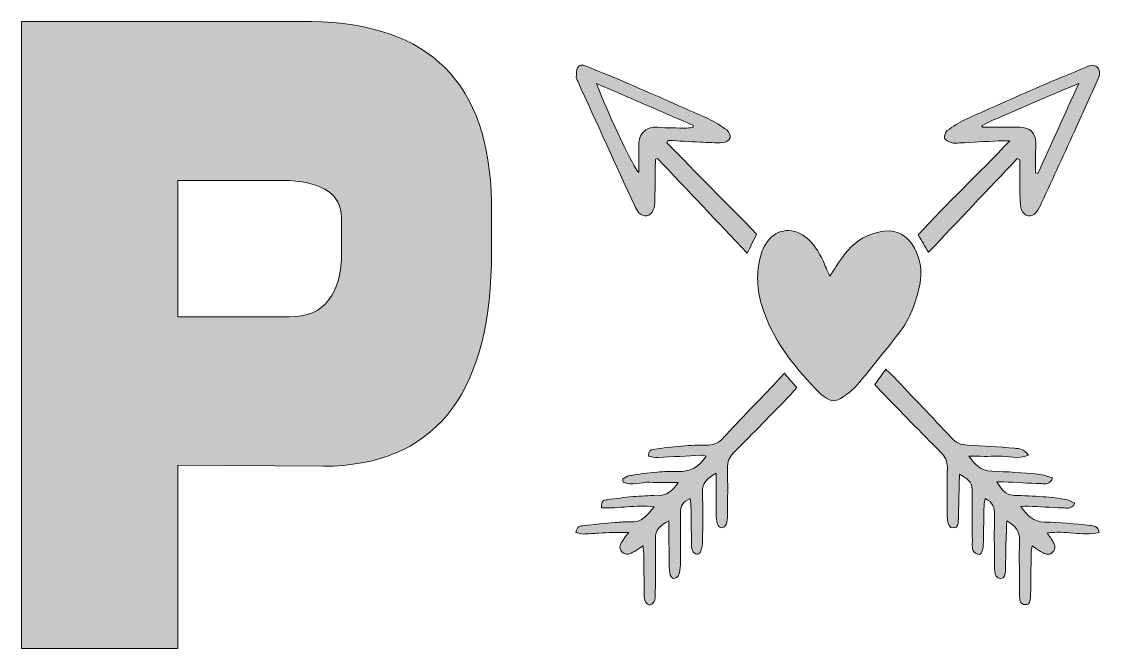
# Model space of a CAD drawing. Header units: inches. Extents: x 53 to 448, y -449 to -51.
# Drawn here: x 321.4 to 445.5, y -448.6 to -376.6 of the extents above; entities that cross this region are included whole.
import ezdxf

# ---------------------------------------------------------------- set-up
doc = ezdxf.new("R2010")
doc.units = ezdxf.units.IN
doc.header["$MEASUREMENT"] = 0
doc.layers.add('Layer 1', color=7, linetype='Continuous')

# ---------------------------------------------------------------- blocks, each defined once
blk = doc.blocks.new('block 4')
at = {"layer": 'Layer 1', "true_color": 0x0b0b0b}
h = blk.add_hatch(color=28, dxfattribs=at)
h.dxf.hatch_style = 2
edge = h.paths.add_edge_path()
edge.add_spline(control_points=[(321.45, -376.61), (321.45, -376.61), (354.73, -376.61), (354.73, -376.61), (368.31, -376.8), (375.2, -383.69), (375.4, -397.28), (375.4, -397.28), (375.4, -404.45), (375.4, -404.45), (375.04, -419.83), (368.62, -427.57), (356.13, -427.67), (356.13, -427.67), (339.41, -427.52), (339.41, -427.52), (339.41, -427.52), (339.41, -448.57), (339.41, -448.57), (339.41, -448.57), (321.45, -448.57), (321.45, -448.57), (321.45, -448.57), (321.45, -376.61), (321.45, -376.61)], knot_values=[0, 0, 0, 0, 1, 1, 1, 2, 2, 2, 3, 3, 3, 4, 4, 4, 5, 5, 5, 6, 6, 6, 7, 7, 7, 8, 8, 8, 8], degree=3, periodic=1)
edge = h.paths.add_edge_path()
edge.add_spline(control_points=[(339.41, -394.87), (339.41, -394.87), (339.41, -410.52), (339.41, -410.52), (339.41, -410.52), (352.23, -410.52), (352.23, -410.52), (356.21, -410.49), (358.2, -407.97), (358.2, -402.96), (358.2, -402.93), (358.19, -401.63), (358.18, -399.08), (358.16, -396.53), (356.18, -395.12), (352.23, -394.87), (352.23, -394.87), (339.41, -394.87), (339.41, -394.87)], knot_values=[0, 0, 0, 0, 1, 1, 1, 2, 2, 2, 3, 3, 3, 4, 4, 4, 5, 5, 5, 6, 6, 6, 6], degree=3, periodic=1)
at = {"layer": 'Layer 1', "lineweight": 0}
for points, knots in [([(321.45, -376.61), (321.45, -376.61), (354.73, -376.61), (354.73, -376.61), (368.31, -376.8), (375.2, -383.69), (375.4, -397.28), (375.4, -397.28), (375.4, -404.45), (375.4, -404.45), (375.04, -419.83), (368.62, -427.57), (356.13, -427.67), (356.13, -427.67), (339.41, -427.52), (339.41, -427.52), (339.41, -427.52), (339.41, -448.57), (339.41, -448.57), (339.41, -448.57), (321.45, -448.57), (321.45, -448.57), (321.45, -448.57), (321.45, -376.61), (321.45, -376.61)], [0, 0, 0, 0, 1, 1, 1, 2, 2, 2, 3, 3, 3, 4, 4, 4, 5, 5, 5, 6, 6, 6, 7, 7, 7, 8, 8, 8, 8]), ([(339.41, -394.87), (339.41, -394.87), (339.41, -410.52), (339.41, -410.52), (339.41, -410.52), (352.23, -410.52), (352.23, -410.52), (356.21, -410.49), (358.2, -407.97), (358.2, -402.96), (358.2, -402.93), (358.19, -401.63), (358.18, -399.08), (358.16, -396.53), (356.18, -395.12), (352.23, -394.87), (352.23, -394.87), (339.41, -394.87), (339.41, -394.87)], [0, 0, 0, 0, 1, 1, 1, 2, 2, 2, 3, 3, 3, 4, 4, 4, 5, 5, 5, 6, 6, 6, 6])]:
    blk.add_open_spline(points, degree=3, knots=knots, dxfattribs=at)
blk = doc.blocks.new('block 20')
at = {"layer": 'Layer 1', "true_color": 0x0b0b0b}
h = blk.add_hatch(color=28, dxfattribs=at)
h.dxf.hatch_style = 2
edge = h.paths.add_edge_path()
edge.add_spline(control_points=[(395.56, -390.54), (398.99, -394.02), (402.42, -397.5), (405.86, -401), (405.49, -401.75), (405.18, -402.41), (404.79, -403.21), (401.29, -399.51), (397.9, -395.92), (394.5, -392.34), (394.42, -392.36), (394.34, -392.38), (394.25, -392.4), (394.24, -392.91), (394.21, -393.42), (394.21, -393.93), (394.2, -395), (394.2, -396.08), (394.18, -397.15), (394.17, -397.51), (394.13, -397.9), (394, -398.24), (393.68, -399.01), (392.86, -399.13), (392.3, -398.51), (392.12, -398.29), (391.98, -398.03), (391.86, -397.77), (389.67, -393), (387.5, -388.23), (385.32, -383.46), (385.25, -383.31), (385.14, -383.15), (385.15, -383), (385.17, -382.62), (385.14, -382.16), (385.33, -381.86), (385.59, -381.46), (386.05, -381.62), (386.45, -381.79), (388.05, -382.46), (389.67, -383.09), (391.26, -383.78), (394.28, -385.1), (397.31, -386.42), (400.32, -387.78), (401.06, -388.12), (401.77, -388.57), (402.43, -389.05), (402.68, -389.23), (402.91, -389.71), (402.83, -389.97), (402.76, -390.22), (402.3, -390.5), (402, -390.51), (401.14, -390.56), (400.27, -390.48), (399.41, -390.44), (398.17, -390.39), (396.94, -390.32), (395.71, -390.25), (395.66, -390.35), (395.61, -390.44), (395.56, -390.54)], knot_values=[0, 0, 0, 0, 1, 1, 1, 2, 2, 2, 3, 3, 3, 4, 4, 4, 5, 5, 5, 6, 6, 6, 7, 7, 7, 8, 8, 8, 9, 9, 9, 10, 10, 10, 11, 11, 11, 12, 12, 12, 13, 13, 13, 14, 14, 14, 15, 15, 15, 16, 16, 16, 17, 17, 17, 18, 18, 18, 19, 19, 19, 20, 20, 20, 21, 21, 21, 21], degree=3, periodic=1)
edge = h.paths.add_edge_path()
edge.add_spline(control_points=[(387.46, -383.7), (389.03, -387.72), (391.78, -393.47), (392.33, -393.95), (392.33, -392.98), (392.38, -392), (392.32, -391.02), (392.23, -389.66), (393.01, -388.58), (394.51, -388.74), (395.61, -388.85), (396.73, -388.82), (397.85, -388.83), (398.09, -388.83), (398.34, -388.76), (398.59, -388.73), (398.59, -388.66), (398.59, -388.59), (398.6, -388.53), (394.95, -386.95), (391.31, -385.37), (387.46, -383.7)], knot_values=[0, 0, 0, 0, 1, 1, 1, 2, 2, 2, 3, 3, 3, 4, 4, 4, 5, 5, 5, 6, 6, 6, 7, 7, 7, 7], degree=3, periodic=1)
h = blk.add_hatch(color=28, dxfattribs=at)
h.dxf.hatch_style = 2
edge = h.paths.add_edge_path()
edge.add_spline(control_points=[(435.79, -392.34), (432.42, -395.9), (429.06, -399.45), (425.6, -403.1), (425.19, -402.39), (424.84, -401.8), (424.43, -401.09), (427.74, -397.47), (431.34, -394.09), (434.95, -390.3), (434.32, -390.3), (433.97, -390.28), (433.62, -390.3), (432.14, -390.38), (430.65, -390.47), (429.17, -390.54), (428.84, -390.56), (428.49, -390.6), (428.19, -390.51), (427.9, -390.42), (427.53, -390.21), (427.46, -389.98), (427.39, -389.74), (427.55, -389.29), (427.76, -389.13), (428.42, -388.65), (429.11, -388.17), (429.86, -387.84), (432.9, -386.46), (435.97, -385.12), (439.03, -383.78), (440.55, -383.13), (442.09, -382.53), (443.61, -381.89), (444.07, -381.7), (444.53, -381.41), (444.98, -381.85), (445.46, -382.32), (445.24, -382.85), (445.02, -383.34), (444.21, -385.15), (443.39, -386.96), (442.57, -388.76), (441.25, -391.65), (439.93, -394.54), (438.6, -397.43), (438.43, -397.81), (438.25, -398.19), (437.99, -398.5), (437.45, -399.14), (436.6, -399.01), (436.3, -398.24), (436.14, -397.83), (436.13, -397.35), (436.12, -396.9), (436.1, -395.43), (436.11, -393.95), (436.11, -392.48), (436, -392.43), (435.9, -392.38), (435.79, -392.34)], knot_values=[0, 0, 0, 0, 1, 1, 1, 2, 2, 2, 3, 3, 3, 4, 4, 4, 5, 5, 5, 6, 6, 6, 7, 7, 7, 8, 8, 8, 9, 9, 9, 10, 10, 10, 11, 11, 11, 12, 12, 12, 13, 13, 13, 14, 14, 14, 15, 15, 15, 16, 16, 16, 17, 17, 17, 18, 18, 18, 19, 19, 19, 20, 20, 20, 20], degree=3, periodic=1)
edge = h.paths.add_edge_path()
edge.add_spline(control_points=[(442.88, -383.7), (439.38, -385.19), (436.13, -386.58), (432.88, -387.98), (432.5, -388.14), (432.15, -388.35), (431.79, -388.55), (431.76, -388.56), (431.75, -388.62), (431.75, -388.65), (431.74, -388.69), (431.76, -388.73), (431.77, -388.75), (433.21, -388.75), (434.65, -388.74), (436.1, -388.75), (437.24, -388.77), (437.86, -389.35), (437.94, -390.48), (437.97, -390.93), (437.9, -391.39), (437.9, -391.84), (437.89, -392.56), (437.9, -393.27), (437.9, -393.99), (437.99, -394), (438.09, -394.02), (438.18, -394.04), (439.71, -390.68), (441.23, -387.32), (442.88, -383.7)], knot_values=[0, 0, 0, 0, 1, 1, 1, 2, 2, 2, 3, 3, 3, 4, 4, 4, 5, 5, 5, 6, 6, 6, 7, 7, 7, 8, 8, 8, 9, 9, 9, 10, 10, 10, 10], degree=3, periodic=1)
h = blk.add_hatch(color=28, dxfattribs=at)
h.dxf.hatch_style = 2
edge = h.paths.add_edge_path()
edge.add_spline(control_points=[(414.26, -405.84), (414.61, -405.31), (414.83, -404.98), (415.04, -404.65), (415.85, -403.38), (416.76, -402.18), (418.09, -401.45), (418.84, -401.05), (419.7, -400.75), (420.53, -400.67), (422.07, -400.51), (423.24, -401.25), (423.98, -402.61), (424.71, -403.94), (424.92, -405.36), (424.6, -406.82), (424.17, -408.81), (423.5, -410.73), (422.23, -412.36), (420.65, -414.38), (419.04, -416.37), (417.4, -418.33), (416.96, -418.87), (416.38, -419.3), (415.81, -419.7), (414.93, -420.32), (414.44, -420.28), (413.56, -419.63), (413.43, -419.53), (413.29, -419.44), (413.17, -419.32), (410.44, -416.57), (408.03, -413.6), (406.69, -409.9), (406.04, -408.07), (405.79, -406.2), (406.14, -404.28), (406.27, -403.57), (406.51, -402.83), (406.88, -402.2), (407.89, -400.46), (409.84, -400.11), (411.45, -401.32), (412.4, -402.04), (413.01, -403.02), (413.49, -404.09), (413.72, -404.6), (413.94, -405.11), (414.26, -405.84)], knot_values=[0, 0, 0, 0, 1, 1, 1, 2, 2, 2, 3, 3, 3, 4, 4, 4, 5, 5, 5, 6, 6, 6, 7, 7, 7, 8, 8, 8, 9, 9, 9, 10, 10, 10, 11, 11, 11, 12, 12, 12, 13, 13, 13, 14, 14, 14, 15, 15, 15, 16, 16, 16, 16], degree=3, periodic=1)
h = blk.add_hatch(color=28, dxfattribs=at)
h.dxf.hatch_style = 2
edge = h.paths.add_edge_path()
edge.add_spline(control_points=[(437.09, -426.39), (435.82, -426.94), (434.72, -426.44), (433.65, -426.49), (432.54, -426.55), (431.44, -426.51), (430.23, -426.51), (430.92, -427.43), (431.59, -428.2), (432.87, -428.24), (434.65, -428.28), (436.42, -428.41), (438.19, -428.57), (438.73, -428.61), (439.26, -428.84), (439.83, -428.99), (439.57, -429.84), (439.01, -429.68), (438.56, -429.66), (437.11, -429.6), (435.67, -429.52), (434.23, -429.44), (434.02, -429.43), (433.82, -429.44), (433.46, -429.44), (433.98, -430.28), (434.42, -430.95), (435.4, -431), (436.52, -431.05), (437.63, -431.07), (438.75, -431.16), (439.65, -431.23), (440.55, -431.34), (441.45, -431.49), (441.77, -431.54), (442.06, -431.75), (442.4, -431.91), (442, -432.66), (441.45, -432.45), (441, -432.44), (439.68, -432.39), (438.36, -432.3), (437.04, -432.24), (436.81, -432.23), (436.59, -432.26), (436.2, -432.29), (436.97, -433.32), (437.64, -434.05), (438.95, -434.07), (440.68, -434.08), (442.41, -434.29), (444.13, -434.45), (444.56, -434.49), (445.08, -434.49), (445.19, -435.27), (443.25, -435.71), (441.29, -435), (439.24, -435.33), (439.49, -435.7), (439.72, -436.02), (439.92, -436.36), (440.15, -436.73), (440.24, -437.14), (439.9, -437.5), (439.57, -437.86), (439.15, -437.82), (438.76, -437.61), (438.37, -437.4), (438.01, -437.13), (437.52, -436.8), (437.47, -437.16), (437.4, -437.42), (437.4, -437.68), (437.37, -439.25), (437.37, -440.82), (437.33, -442.39), (437.32, -442.88), (437.36, -443.55), (436.71, -443.55), (436.07, -443.54), (436.07, -442.88), (436.07, -442.39), (436.05, -440.32), (436.01, -438.25), (436.06, -436.19), (436.09, -435.14), (435.62, -434.51), (434.59, -433.92), (434.55, -435.15), (434.51, -436.25), (434.48, -437.34), (434.46, -438.12), (434.48, -438.91), (434.44, -439.69), (434.43, -440.06), (434.39, -440.52), (433.92, -440.55), (433.38, -440.58), (433.28, -440.11), (433.22, -439.7), (433.17, -439.41), (433.18, -439.12), (433.18, -438.83), (433.17, -436.97), (433.15, -435.11), (433.19, -433.25), (433.2, -432.43), (433.02, -431.79), (432.13, -431.37), (432.08, -431.66), (431.99, -431.91), (431.98, -432.17), (431.95, -433.53), (431.94, -434.9), (431.92, -436.26), (431.9, -437.38), (431.68, -437.89), (431.26, -437.76), (430.52, -437.54), (430.64, -436.86), (430.64, -436.3), (430.62, -434.44), (430.63, -432.58), (430.62, -430.72), (430.62, -429.53), (430.5, -429.36), (429.17, -428.56), (429.14, -429.65), (429.1, -430.66), (429.08, -431.67), (429.06, -432.42), (429.08, -433.16), (429.03, -433.9), (429.01, -434.26), (428.97, -434.72), (428.49, -434.75), (427.94, -434.77), (427.87, -434.29), (427.8, -433.88), (427.75, -433.6), (427.76, -433.3), (427.76, -433.02), (427.75, -431.28), (427.73, -429.54), (427.77, -427.81), (427.78, -427.09), (427.53, -426.57), (427.03, -426.07), (424.72, -423.76), (422.45, -421.42), (420.16, -419.08), (419.93, -418.85), (419.73, -418.6), (419.44, -418.28), (419.86, -417.71), (420.25, -417.16), (420.71, -416.53), (421.06, -416.87), (421.33, -417.11), (421.58, -417.37), (423.8, -419.71), (426.04, -422.03), (428.23, -424.4), (428.75, -424.96), (429.31, -425.21), (430.06, -425.24), (431.88, -425.32), (433.69, -425.44), (435.5, -425.59), (436, -425.63), (436.57, -425.66), (437.09, -426.39)], knot_values=[0, 0, 0, 0, 1, 1, 1, 2, 2, 2, 3, 3, 3, 4, 4, 4, 5, 5, 5, 6, 6, 6, 7, 7, 7, 8, 8, 8, 9, 9, 9, 10, 10, 10, 11, 11, 11, 12, 12, 12, 13, 13, 13, 14, 14, 14, 15, 15, 15, 16, 16, 16, 17, 17, 17, 18, 18, 18, 19, 19, 19, 20, 20, 20, 21, 21, 21, 22, 22, 22, 23, 23, 23, 24, 24, 24, 25, 25, 25, 26, 26, 26, 27, 27, 27, 28, 28, 28, 29, 29, 29, 30, 30, 30, 31, 31, 31, 32, 32, 32, 33, 33, 33, 34, 34, 34, 35, 35, 35, 36, 36, 36, 37, 37, 37, 38, 38, 38, 39, 39, 39, 40, 40, 40, 41, 41, 41, 42, 42, 42, 43, 43, 43, 44, 44, 44, 45, 45, 45, 46, 46, 46, 47, 47, 47, 48, 48, 48, 49, 49, 49, 50, 50, 50, 51, 51, 51, 52, 52, 52, 53, 53, 53, 54, 54, 54, 55, 55, 55, 56, 56, 56, 57, 57, 57, 57], degree=3, periodic=1)
h = blk.add_hatch(color=28, dxfattribs=at)
h.dxf.hatch_style = 2
edge = h.paths.add_edge_path()
edge.add_spline(control_points=[(393.61, -443.61), (392.89, -443.37), (392.97, -442.78), (392.96, -442.26), (392.93, -440.73), (392.92, -439.2), (392.9, -437.67), (392.89, -437.44), (392.86, -437.2), (392.83, -436.8), (392.43, -437.06), (392.13, -437.25), (391.84, -437.43), (391.36, -437.74), (390.85, -437.98), (390.38, -437.48), (389.97, -437.03), (390.21, -436.56), (390.52, -436.14), (390.68, -435.91), (390.85, -435.68), (391.17, -435.25), (389.89, -435.24), (388.8, -435.27), (387.72, -435.33), (387.14, -435.37), (386.57, -435.44), (385.99, -435.44), (385.69, -435.44), (385.4, -435.32), (385.11, -435.25), (385.2, -434.55), (385.65, -434.51), (386.05, -434.47), (387.23, -434.34), (388.43, -434.23), (389.62, -434.13), (390.19, -434.08), (390.78, -434.01), (391.35, -434.05), (392.66, -434.15), (393.33, -433.32), (394.08, -432.31), (391.98, -432.08), (390, -432.53), (388.06, -432.42), (387.96, -431.64), (388.36, -431.55), (388.72, -431.5), (389.7, -431.37), (390.68, -431.24), (391.67, -431.15), (392.57, -431.08), (393.49, -431.01), (394.39, -431.04), (395.53, -431.08), (396.2, -430.48), (396.87, -429.51), (395.69, -429.51), (394.64, -429.54), (393.6, -429.5), (392.58, -429.46), (391.53, -429.96), (390.55, -429.47), (390.52, -429.36), (390.5, -429.25), (390.48, -429.14), (390.73, -429), (390.98, -428.77), (391.25, -428.73), (392.31, -428.57), (393.37, -428.43), (394.44, -428.34), (395.22, -428.27), (396.01, -428.22), (396.79, -428.27), (398.22, -428.35), (399.25, -427.76), (400.07, -426.5), (399.86, -426.46), (399.68, -426.38), (399.51, -426.39), (397.86, -426.47), (396.21, -426.58), (394.56, -426.65), (394.18, -426.66), (393.8, -426.56), (393.46, -426.52), (393.38, -425.89), (393.71, -425.78), (394.04, -425.73), (395.1, -425.58), (396.17, -425.43), (397.23, -425.34), (398.26, -425.26), (399.3, -425.23), (400.33, -425.23), (401.05, -425.22), (401.56, -424.93), (402.04, -424.41), (404.07, -422.23), (406.13, -420.09), (408.18, -417.93), (408.43, -417.66), (408.68, -417.39), (409.05, -416.99), (409.55, -417.56), (409.99, -418.07), (410.47, -418.62), (410.21, -418.93), (410.01, -419.19), (409.79, -419.42), (407.63, -421.64), (405.47, -423.87), (403.28, -426.05), (402.73, -426.59), (402.5, -427.15), (402.52, -427.91), (402.56, -429.68), (402.54, -431.46), (402.52, -433.23), (402.52, -433.6), (402.48, -433.99), (402.36, -434.33), (402.3, -434.51), (402.03, -434.74), (401.84, -434.74), (401.68, -434.75), (401.41, -434.5), (401.36, -434.32), (401.25, -433.93), (401.22, -433.5), (401.22, -433.1), (401.2, -431.62), (401.21, -430.14), (401.21, -428.47), (400.17, -429.03), (399.62, -429.58), (399.65, -430.64), (399.7, -432.5), (399.68, -434.36), (399.66, -436.22), (399.65, -436.62), (399.58, -437.04), (399.46, -437.42), (399.42, -437.58), (399.13, -437.79), (399.01, -437.76), (398.81, -437.71), (398.56, -437.52), (398.49, -437.33), (398.39, -437.03), (398.39, -436.68), (398.39, -436.35), (398.36, -435.11), (398.36, -433.87), (398.34, -432.63), (398.33, -432.23), (398.27, -431.84), (398.23, -431.35), (397.41, -431.73), (397.1, -432.24), (397.11, -433.03), (397.14, -435.02), (397.13, -437), (397.11, -438.98), (397.11, -439.39), (397.04, -439.81), (396.91, -440.19), (396.85, -440.36), (396.55, -440.52), (396.35, -440.54), (396.22, -440.56), (395.98, -440.32), (395.95, -440.16), (395.85, -439.76), (395.81, -439.34), (395.81, -438.93), (395.8, -437.33), (395.8, -435.72), (395.8, -433.94), (394.77, -434.42), (394.23, -434.96), (394.24, -435.96), (394.25, -438.02), (394.24, -440.09), (394.23, -442.15), (394.23, -442.72), (394.26, -443.32), (393.61, -443.61)], knot_values=[0, 0, 0, 0, 1, 1, 1, 2, 2, 2, 3, 3, 3, 4, 4, 4, 5, 5, 5, 6, 6, 6, 7, 7, 7, 8, 8, 8, 9, 9, 9, 10, 10, 10, 11, 11, 11, 12, 12, 12, 13, 13, 13, 14, 14, 14, 15, 15, 15, 16, 16, 16, 17, 17, 17, 18, 18, 18, 19, 19, 19, 20, 20, 20, 21, 21, 21, 22, 22, 22, 23, 23, 23, 24, 24, 24, 25, 25, 25, 26, 26, 26, 27, 27, 27, 28, 28, 28, 29, 29, 29, 30, 30, 30, 31, 31, 31, 32, 32, 32, 33, 33, 33, 34, 34, 34, 35, 35, 35, 36, 36, 36, 37, 37, 37, 38, 38, 38, 39, 39, 39, 40, 40, 40, 41, 41, 41, 42, 42, 42, 43, 43, 43, 44, 44, 44, 45, 45, 45, 46, 46, 46, 47, 47, 47, 48, 48, 48, 49, 49, 49, 50, 50, 50, 51, 51, 51, 52, 52, 52, 53, 53, 53, 54, 54, 54, 55, 55, 55, 56, 56, 56, 57, 57, 57, 58, 58, 58, 59, 59, 59, 60, 60, 60, 61, 61, 61, 62, 62, 62, 63, 63, 63, 63], degree=3, periodic=1)
at = {"layer": 'Layer 1', "lineweight": 0}
for points, knots in [([(395.56, -390.54), (398.99, -394.02), (402.42, -397.5), (405.86, -401), (405.49, -401.75), (405.18, -402.41), (404.79, -403.21), (401.29, -399.51), (397.9, -395.92), (394.5, -392.34), (394.42, -392.36), (394.34, -392.38), (394.25, -392.4), (394.24, -392.91), (394.21, -393.42), (394.21, -393.93), (394.2, -395), (394.2, -396.08), (394.18, -397.15), (394.17, -397.51), (394.13, -397.9), (394, -398.24), (393.68, -399.01), (392.86, -399.13), (392.3, -398.51), (392.12, -398.29), (391.98, -398.03), (391.86, -397.77), (389.67, -393), (387.5, -388.23), (385.32, -383.46), (385.25, -383.31), (385.14, -383.15), (385.15, -383), (385.17, -382.62), (385.14, -382.16), (385.33, -381.86), (385.59, -381.46), (386.05, -381.62), (386.45, -381.79), (388.05, -382.46), (389.67, -383.09), (391.26, -383.78), (394.28, -385.1), (397.31, -386.42), (400.32, -387.78), (401.06, -388.12), (401.77, -388.57), (402.43, -389.05), (402.68, -389.23), (402.91, -389.71), (402.83, -389.97), (402.76, -390.22), (402.3, -390.5), (402, -390.51), (401.14, -390.56), (400.27, -390.48), (399.41, -390.44), (398.17, -390.39), (396.94, -390.32), (395.71, -390.25), (395.66, -390.35), (395.61, -390.44), (395.56, -390.54)], [0, 0, 0, 0, 1, 1, 1, 2, 2, 2, 3, 3, 3, 4, 4, 4, 5, 5, 5, 6, 6, 6, 7, 7, 7, 8, 8, 8, 9, 9, 9, 10, 10, 10, 11, 11, 11, 12, 12, 12, 13, 13, 13, 14, 14, 14, 15, 15, 15, 16, 16, 16, 17, 17, 17, 18, 18, 18, 19, 19, 19, 20, 20, 20, 21, 21, 21, 21]), ([(435.79, -392.34), (432.42, -395.9), (429.06, -399.45), (425.6, -403.1), (425.19, -402.39), (424.84, -401.8), (424.43, -401.09), (427.74, -397.47), (431.34, -394.09), (434.95, -390.3), (434.32, -390.3), (433.97, -390.28), (433.62, -390.3), (432.14, -390.38), (430.65, -390.47), (429.17, -390.54), (428.84, -390.56), (428.49, -390.6), (428.19, -390.51), (427.9, -390.42), (427.53, -390.21), (427.46, -389.98), (427.39, -389.74), (427.55, -389.29), (427.76, -389.13), (428.42, -388.65), (429.11, -388.17), (429.86, -387.84), (432.9, -386.46), (435.97, -385.12), (439.03, -383.78), (440.55, -383.13), (442.09, -382.53), (443.61, -381.89), (444.07, -381.7), (444.53, -381.41), (444.98, -381.85), (445.46, -382.32), (445.24, -382.85), (445.02, -383.34), (444.21, -385.15), (443.39, -386.96), (442.57, -388.76), (441.25, -391.65), (439.93, -394.54), (438.6, -397.43), (438.43, -397.81), (438.25, -398.19), (437.99, -398.5), (437.45, -399.14), (436.6, -399.01), (436.3, -398.24), (436.14, -397.83), (436.13, -397.35), (436.12, -396.9), (436.1, -395.43), (436.11, -393.95), (436.11, -392.48), (436, -392.43), (435.9, -392.38), (435.79, -392.34)], [0, 0, 0, 0, 1, 1, 1, 2, 2, 2, 3, 3, 3, 4, 4, 4, 5, 5, 5, 6, 6, 6, 7, 7, 7, 8, 8, 8, 9, 9, 9, 10, 10, 10, 11, 11, 11, 12, 12, 12, 13, 13, 13, 14, 14, 14, 15, 15, 15, 16, 16, 16, 17, 17, 17, 18, 18, 18, 19, 19, 19, 20, 20, 20, 20]), ([(387.46, -383.7), (389.03, -387.72), (391.78, -393.47), (392.33, -393.95), (392.33, -392.98), (392.38, -392), (392.32, -391.02), (392.23, -389.66), (393.01, -388.58), (394.51, -388.74), (395.61, -388.85), (396.73, -388.82), (397.85, -388.83), (398.09, -388.83), (398.34, -388.76), (398.59, -388.73), (398.59, -388.66), (398.59, -388.59), (398.6, -388.53), (394.95, -386.95), (391.31, -385.37), (387.46, -383.7)], [0, 0, 0, 0, 1, 1, 1, 2, 2, 2, 3, 3, 3, 4, 4, 4, 5, 5, 5, 6, 6, 6, 7, 7, 7, 7]), ([(442.88, -383.7), (439.38, -385.19), (436.13, -386.58), (432.88, -387.98), (432.5, -388.14), (432.15, -388.35), (431.79, -388.55), (431.76, -388.56), (431.75, -388.62), (431.75, -388.65), (431.74, -388.69), (431.76, -388.73), (431.77, -388.75), (433.21, -388.75), (434.65, -388.74), (436.1, -388.75), (437.24, -388.77), (437.86, -389.35), (437.94, -390.48), (437.97, -390.93), (437.9, -391.39), (437.9, -391.84), (437.89, -392.56), (437.9, -393.27), (437.9, -393.99), (437.99, -394), (438.09, -394.02), (438.18, -394.04), (439.71, -390.68), (441.23, -387.32), (442.88, -383.7)], [0, 0, 0, 0, 1, 1, 1, 2, 2, 2, 3, 3, 3, 4, 4, 4, 5, 5, 5, 6, 6, 6, 7, 7, 7, 8, 8, 8, 9, 9, 9, 10, 10, 10, 10]), ([(414.26, -405.84), (414.61, -405.31), (414.83, -404.98), (415.04, -404.65), (415.85, -403.38), (416.76, -402.18), (418.09, -401.45), (418.84, -401.05), (419.7, -400.75), (420.53, -400.67), (422.07, -400.51), (423.24, -401.25), (423.98, -402.61), (424.71, -403.94), (424.92, -405.36), (424.6, -406.82), (424.17, -408.81), (423.5, -410.73), (422.23, -412.36), (420.65, -414.38), (419.04, -416.37), (417.4, -418.33), (416.96, -418.87), (416.38, -419.3), (415.81, -419.7), (414.93, -420.32), (414.44, -420.28), (413.56, -419.63), (413.43, -419.53), (413.29, -419.44), (413.17, -419.32), (410.44, -416.57), (408.03, -413.6), (406.69, -409.9), (406.04, -408.07), (405.79, -406.2), (406.14, -404.28), (406.27, -403.57), (406.51, -402.83), (406.88, -402.2), (407.89, -400.46), (409.84, -400.11), (411.45, -401.32), (412.4, -402.04), (413.01, -403.02), (413.49, -404.09), (413.72, -404.6), (413.94, -405.11), (414.26, -405.84)], [0, 0, 0, 0, 1, 1, 1, 2, 2, 2, 3, 3, 3, 4, 4, 4, 5, 5, 5, 6, 6, 6, 7, 7, 7, 8, 8, 8, 9, 9, 9, 10, 10, 10, 11, 11, 11, 12, 12, 12, 13, 13, 13, 14, 14, 14, 15, 15, 15, 16, 16, 16, 16]), ([(437.09, -426.39), (435.82, -426.94), (434.72, -426.44), (433.65, -426.49), (432.54, -426.55), (431.44, -426.51), (430.23, -426.51), (430.92, -427.43), (431.59, -428.2), (432.87, -428.24), (434.65, -428.28), (436.42, -428.41), (438.19, -428.57), (438.73, -428.61), (439.26, -428.84), (439.83, -428.99), (439.57, -429.84), (439.01, -429.68), (438.56, -429.66), (437.11, -429.6), (435.67, -429.52), (434.23, -429.44), (434.02, -429.43), (433.82, -429.44), (433.46, -429.44), (433.98, -430.28), (434.42, -430.95), (435.4, -431), (436.52, -431.05), (437.63, -431.07), (438.75, -431.16), (439.65, -431.23), (440.55, -431.34), (441.45, -431.49), (441.77, -431.54), (442.06, -431.75), (442.4, -431.91), (442, -432.66), (441.45, -432.45), (441, -432.44), (439.68, -432.39), (438.36, -432.3), (437.04, -432.24), (436.81, -432.23), (436.59, -432.26), (436.2, -432.29), (436.97, -433.32), (437.64, -434.05), (438.95, -434.07), (440.68, -434.08), (442.41, -434.29), (444.13, -434.45), (444.56, -434.49), (445.08, -434.49), (445.19, -435.27), (443.25, -435.71), (441.29, -435), (439.24, -435.33), (439.49, -435.7), (439.72, -436.02), (439.92, -436.36), (440.15, -436.73), (440.24, -437.14), (439.9, -437.5), (439.57, -437.86), (439.15, -437.82), (438.76, -437.61), (438.37, -437.4), (438.01, -437.13), (437.52, -436.8), (437.47, -437.16), (437.4, -437.42), (437.4, -437.68), (437.37, -439.25), (437.37, -440.82), (437.33, -442.39), (437.32, -442.88), (437.36, -443.55), (436.71, -443.55), (436.07, -443.54), (436.07, -442.88), (436.07, -442.39), (436.05, -440.32), (436.01, -438.25), (436.06, -436.19), (436.09, -435.14), (435.62, -434.51), (434.59, -433.92), (434.55, -435.15), (434.51, -436.25), (434.48, -437.34), (434.46, -438.12), (434.48, -438.91), (434.44, -439.69), (434.43, -440.06), (434.39, -440.52), (433.92, -440.55), (433.38, -440.58), (433.28, -440.11), (433.22, -439.7), (433.17, -439.41), (433.18, -439.12), (433.18, -438.83), (433.17, -436.97), (433.15, -435.11), (433.19, -433.25), (433.2, -432.43), (433.02, -431.79), (432.13, -431.37), (432.08, -431.66), (431.99, -431.91), (431.98, -432.17), (431.95, -433.53), (431.94, -434.9), (431.92, -436.26), (431.9, -437.38), (431.68, -437.89), (431.26, -437.76), (430.52, -437.54), (430.64, -436.86), (430.64, -436.3), (430.62, -434.44), (430.63, -432.58), (430.62, -430.72), (430.62, -429.53), (430.5, -429.36), (429.17, -428.56), (429.14, -429.65), (429.1, -430.66), (429.08, -431.67), (429.06, -432.42), (429.08, -433.16), (429.03, -433.9), (429.01, -434.26), (428.97, -434.72), (428.49, -434.75), (427.94, -434.77), (427.87, -434.29), (427.8, -433.88), (427.75, -433.6), (427.76, -433.3), (427.76, -433.02), (427.75, -431.28), (427.73, -429.54), (427.77, -427.81), (427.78, -427.09), (427.53, -426.57), (427.03, -426.07), (424.72, -423.76), (422.45, -421.42), (420.16, -419.08), (419.93, -418.85), (419.73, -418.6), (419.44, -418.28), (419.86, -417.71), (420.25, -417.16), (420.71, -416.53), (421.06, -416.87), (421.33, -417.11), (421.58, -417.37), (423.8, -419.71), (426.04, -422.03), (428.23, -424.4), (428.75, -424.96), (429.31, -425.21), (430.06, -425.24), (431.88, -425.32), (433.69, -425.44), (435.5, -425.59), (436, -425.63), (436.57, -425.66), (437.09, -426.39)], [0, 0, 0, 0, 1, 1, 1, 2, 2, 2, 3, 3, 3, 4, 4, 4, 5, 5, 5, 6, 6, 6, 7, 7, 7, 8, 8, 8, 9, 9, 9, 10, 10, 10, 11, 11, 11, 12, 12, 12, 13, 13, 13, 14, 14, 14, 15, 15, 15, 16, 16, 16, 17, 17, 17, 18, 18, 18, 19, 19, 19, 20, 20, 20, 21, 21, 21, 22, 22, 22, 23, 23, 23, 24, 24, 24, 25, 25, 25, 26, 26, 26, 27, 27, 27, 28, 28, 28, 29, 29, 29, 30, 30, 30, 31, 31, 31, 32, 32, 32, 33, 33, 33, 34, 34, 34, 35, 35, 35, 36, 36, 36, 37, 37, 37, 38, 38, 38, 39, 39, 39, 40, 40, 40, 41, 41, 41, 42, 42, 42, 43, 43, 43, 44, 44, 44, 45, 45, 45, 46, 46, 46, 47, 47, 47, 48, 48, 48, 49, 49, 49, 50, 50, 50, 51, 51, 51, 52, 52, 52, 53, 53, 53, 54, 54, 54, 55, 55, 55, 56, 56, 56, 57, 57, 57, 57]), ([(393.61, -443.61), (392.89, -443.37), (392.97, -442.78), (392.96, -442.26), (392.93, -440.73), (392.92, -439.2), (392.9, -437.67), (392.89, -437.44), (392.86, -437.2), (392.83, -436.8), (392.43, -437.06), (392.13, -437.25), (391.84, -437.43), (391.36, -437.74), (390.85, -437.98), (390.38, -437.48), (389.97, -437.03), (390.21, -436.56), (390.52, -436.14), (390.68, -435.91), (390.85, -435.68), (391.17, -435.25), (389.89, -435.24), (388.8, -435.27), (387.72, -435.33), (387.14, -435.37), (386.57, -435.44), (385.99, -435.44), (385.69, -435.44), (385.4, -435.32), (385.11, -435.25), (385.2, -434.55), (385.65, -434.51), (386.05, -434.47), (387.23, -434.34), (388.43, -434.23), (389.62, -434.13), (390.19, -434.08), (390.78, -434.01), (391.35, -434.05), (392.66, -434.15), (393.33, -433.32), (394.08, -432.31), (391.98, -432.08), (390, -432.53), (388.06, -432.42), (387.96, -431.64), (388.36, -431.55), (388.72, -431.5), (389.7, -431.37), (390.68, -431.24), (391.67, -431.15), (392.57, -431.08), (393.49, -431.01), (394.39, -431.04), (395.53, -431.08), (396.2, -430.48), (396.87, -429.51), (395.69, -429.51), (394.64, -429.54), (393.6, -429.5), (392.58, -429.46), (391.53, -429.96), (390.55, -429.47), (390.52, -429.36), (390.5, -429.25), (390.48, -429.14), (390.73, -429), (390.98, -428.77), (391.25, -428.73), (392.31, -428.57), (393.37, -428.43), (394.44, -428.34), (395.22, -428.27), (396.01, -428.22), (396.79, -428.27), (398.22, -428.35), (399.25, -427.76), (400.07, -426.5), (399.86, -426.46), (399.68, -426.38), (399.51, -426.39), (397.86, -426.47), (396.21, -426.58), (394.56, -426.65), (394.18, -426.66), (393.8, -426.56), (393.46, -426.52), (393.38, -425.89), (393.71, -425.78), (394.04, -425.73), (395.1, -425.58), (396.17, -425.43), (397.23, -425.34), (398.26, -425.26), (399.3, -425.23), (400.33, -425.23), (401.05, -425.22), (401.56, -424.93), (402.04, -424.41), (404.07, -422.23), (406.13, -420.09), (408.18, -417.93), (408.43, -417.66), (408.68, -417.39), (409.05, -416.99), (409.55, -417.56), (409.99, -418.07), (410.47, -418.62), (410.21, -418.93), (410.01, -419.19), (409.79, -419.42), (407.63, -421.64), (405.47, -423.87), (403.28, -426.05), (402.73, -426.59), (402.5, -427.15), (402.52, -427.91), (402.56, -429.68), (402.54, -431.46), (402.52, -433.23), (402.52, -433.6), (402.48, -433.99), (402.36, -434.33), (402.3, -434.51), (402.03, -434.74), (401.84, -434.74), (401.68, -434.75), (401.41, -434.5), (401.36, -434.32), (401.25, -433.93), (401.22, -433.5), (401.22, -433.1), (401.2, -431.62), (401.21, -430.14), (401.21, -428.47), (400.17, -429.03), (399.62, -429.58), (399.65, -430.64), (399.7, -432.5), (399.68, -434.36), (399.66, -436.22), (399.65, -436.62), (399.58, -437.04), (399.46, -437.42), (399.42, -437.58), (399.13, -437.79), (399.01, -437.76), (398.81, -437.71), (398.56, -437.52), (398.49, -437.33), (398.39, -437.03), (398.39, -436.68), (398.39, -436.35), (398.36, -435.11), (398.36, -433.87), (398.34, -432.63), (398.33, -432.23), (398.27, -431.84), (398.23, -431.35), (397.41, -431.73), (397.1, -432.24), (397.11, -433.03), (397.14, -435.02), (397.13, -437), (397.11, -438.98), (397.11, -439.39), (397.04, -439.81), (396.91, -440.19), (396.85, -440.36), (396.55, -440.52), (396.35, -440.54), (396.22, -440.56), (395.98, -440.32), (395.95, -440.16), (395.85, -439.76), (395.81, -439.34), (395.81, -438.93), (395.8, -437.33), (395.8, -435.72), (395.8, -433.94), (394.77, -434.42), (394.23, -434.96), (394.24, -435.96), (394.25, -438.02), (394.24, -440.09), (394.23, -442.15), (394.23, -442.72), (394.26, -443.32), (393.61, -443.61)], [0, 0, 0, 0, 1, 1, 1, 2, 2, 2, 3, 3, 3, 4, 4, 4, 5, 5, 5, 6, 6, 6, 7, 7, 7, 8, 8, 8, 9, 9, 9, 10, 10, 10, 11, 11, 11, 12, 12, 12, 13, 13, 13, 14, 14, 14, 15, 15, 15, 16, 16, 16, 17, 17, 17, 18, 18, 18, 19, 19, 19, 20, 20, 20, 21, 21, 21, 22, 22, 22, 23, 23, 23, 24, 24, 24, 25, 25, 25, 26, 26, 26, 27, 27, 27, 28, 28, 28, 29, 29, 29, 30, 30, 30, 31, 31, 31, 32, 32, 32, 33, 33, 33, 34, 34, 34, 35, 35, 35, 36, 36, 36, 37, 37, 37, 38, 38, 38, 39, 39, 39, 40, 40, 40, 41, 41, 41, 42, 42, 42, 43, 43, 43, 44, 44, 44, 45, 45, 45, 46, 46, 46, 47, 47, 47, 48, 48, 48, 49, 49, 49, 50, 50, 50, 51, 51, 51, 52, 52, 52, 53, 53, 53, 54, 54, 54, 55, 55, 55, 56, 56, 56, 57, 57, 57, 58, 58, 58, 59, 59, 59, 60, 60, 60, 61, 61, 61, 62, 62, 62, 63, 63, 63, 63])]:
    blk.add_open_spline(points, degree=3, knots=knots, dxfattribs=at)
blk = doc.blocks.new('block 2')
at = {"layer": 'Layer 1'}
for name in ['block 4', 'block 20']:
    blk.add_blockref(name, (0, 0), dxfattribs=at)

msp = doc.modelspace()

# ---------------------------------------------------------------- block references
at = {"layer": 'Layer 1'}
msp.add_blockref('block 2', (0, 0), dxfattribs=at)

doc.saveas('drawing.dxf')
